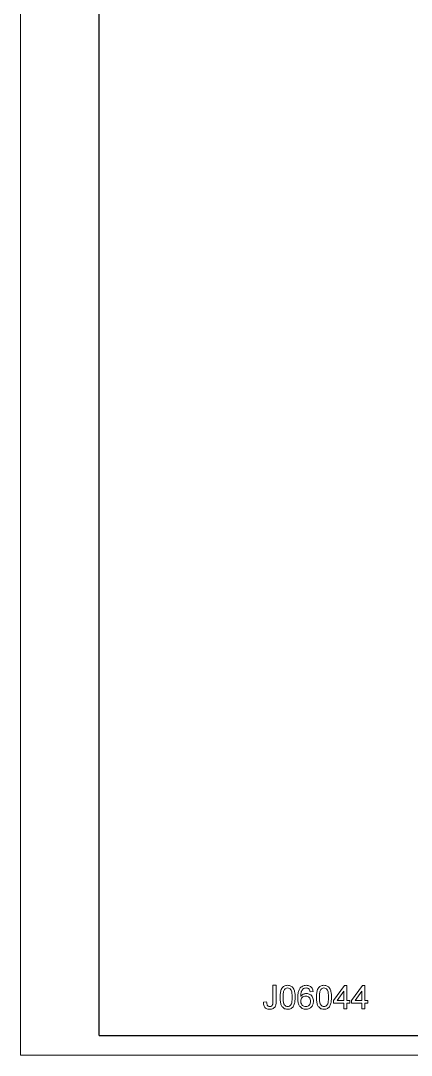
# Model space of a CAD drawing. Extents: x 0 to 297, y 0 to 543.
# Drawn here: x 0 to 99.4, y 0 to 262.9 of the extents above; entities that cross this region are included whole.
import ezdxf

# ---------------------------------------------------------------- set-up
doc = ezdxf.new("R2010")
doc.units = 0

msp = doc.modelspace()

# ---------------------------------------------------------------- linework, layer by layer
at = {"color": 7, "lineweight": 13}
for q in [(0, 420), (297, 0)]:
    msp.add_line((0, 0), q, dxfattribs=at)
at = {"color": 7, "lineweight": 30}
for q in [(20, 415), (292, 5)]:
    msp.add_line((20, 5), q, dxfattribs=at)
at = {"color": 7, "lineweight": 13}
for points in [[(61.78, 13.52), (62.61, 13.62), (62.63, 13.35), (62.66, 13.12), (62.7, 12.92), (62.76, 12.76), (62.84, 12.64), (62.99, 12.49), (63.18, 12.4), (63.4, 12.37), (63.65, 12.41), (63.86, 12.51), (64.02, 12.67), (64.12, 12.88), (64.15, 13.02), (64.18, 13.19), (64.19, 13.4), (64.19, 13.64), (64.19, 17.79), (65.03, 17.79), (65.03, 13.71), (65.02, 13.43), (65, 13.17), (64.96, 12.94), (64.91, 12.73), (64.85, 12.55), (64.74, 12.36), (64.62, 12.19), (64.46, 12.04), (64.28, 11.92), (64.08, 11.83), (63.86, 11.76), (63.62, 11.72), (63.37, 11.71), (63.12, 11.72), (62.89, 11.76), (62.68, 11.82), (62.49, 11.91), (62.32, 12.02), (62.17, 12.16), (62.05, 12.33), (61.95, 12.52), (61.87, 12.73), (61.81, 12.97), (61.78, 13.24)], [(66.03, 14.75), (66.03, 15.04), (66.04, 15.32), (66.07, 15.58), (66.1, 15.83), (66.14, 16.06), (66.18, 16.27), (66.24, 16.47), (66.34, 16.72), (66.45, 16.95), (66.57, 17.14), (66.72, 17.32), (66.88, 17.46), (67.06, 17.58), (67.25, 17.67), (67.47, 17.74), (67.7, 17.78), (67.94, 17.79), (68.17, 17.78), (68.39, 17.74), (68.6, 17.68), (68.79, 17.6), (68.97, 17.49), (69.13, 17.36), (69.27, 17.21), (69.38, 17.04), (69.49, 16.85), (69.58, 16.64), (69.66, 16.41), (69.73, 16.16), (69.77, 15.97), (69.8, 15.77), (69.83, 15.54), (69.85, 15.3), (69.86, 15.03), (69.86, 14.75), (69.86, 14.45), (69.84, 14.18), (69.82, 13.92), (69.79, 13.67), (69.75, 13.44), (69.7, 13.23), (69.65, 13.03), (69.55, 12.78), (69.44, 12.55), (69.32, 12.36), (69.17, 12.18), (69.01, 12.04), (68.83, 11.92), (68.64, 11.83), (68.42, 11.76), (68.19, 11.72), (67.94, 11.71), (67.67, 11.72), (67.42, 11.77), (67.18, 11.85), (66.97, 11.96), (66.78, 12.11), (66.61, 12.28), (66.51, 12.43), (66.42, 12.6), (66.33, 12.78), (66.26, 12.97), (66.2, 13.18), (66.15, 13.41), (66.1, 13.64), (66.07, 13.9), (66.05, 14.17), (66.03, 14.45)], [(66.78, 14.75), (66.78, 14.4), (66.8, 14.08), (66.82, 13.79), (66.86, 13.53), (66.91, 13.31), (66.97, 13.12), (67.03, 12.96), (67.11, 12.83), (67.29, 12.63), (67.49, 12.49), (67.71, 12.4), (67.94, 12.37), (68.18, 12.4), (68.4, 12.49), (68.6, 12.63), (68.77, 12.83), (68.85, 12.96), (68.92, 13.12), (68.98, 13.31), (69.03, 13.54), (69.06, 13.79), (69.09, 14.08), (69.11, 14.4), (69.11, 14.75), (69.11, 15.09), (69.09, 15.4), (69.06, 15.69), (69.03, 15.94), (68.98, 16.16), (68.93, 16.36), (68.86, 16.52), (68.78, 16.65), (68.61, 16.86), (68.41, 17.01), (68.18, 17.09), (67.94, 17.12), (67.7, 17.1), (67.49, 17.02), (67.3, 16.89), (67.13, 16.71), (67.04, 16.56), (66.97, 16.39), (66.91, 16.18), (66.86, 15.95), (66.83, 15.69), (66.8, 15.41), (66.78, 15.09)], [(74.44, 16.21), (73.69, 16.12), (73.62, 16.4), (73.52, 16.62), (73.41, 16.79), (73.25, 16.94), (73.08, 17.04), (72.88, 17.1), (72.67, 17.12), (72.44, 17.1), (72.21, 17.04), (72, 16.94), (71.85, 16.81), (71.72, 16.65), (71.6, 16.47), (71.49, 16.25), (71.43, 16.09), (71.37, 15.9), (71.33, 15.69), (71.3, 15.46), (71.29, 15.2), (71.28, 14.91), (71.42, 15.1), (71.57, 15.26), (71.75, 15.4), (71.93, 15.51), (72.13, 15.6), (72.33, 15.66), (72.53, 15.69), (72.74, 15.71), (72.98, 15.69), (73.21, 15.65), (73.43, 15.57), (73.63, 15.47), (73.83, 15.33), (74.01, 15.16), (74.17, 14.97), (74.3, 14.77), (74.4, 14.54), (74.47, 14.3), (74.51, 14.04), (74.53, 13.76), (74.52, 13.54), (74.49, 13.32), (74.44, 13.11), (74.37, 12.91), (74.28, 12.71), (74.18, 12.52), (74.05, 12.36), (73.92, 12.21), (73.77, 12.08), (73.61, 11.97), (73.43, 11.87), (73.24, 11.8), (73.05, 11.75), (72.84, 11.72), (72.63, 11.71), (72.37, 11.72), (72.13, 11.76), (71.9, 11.83), (71.68, 11.93), (71.48, 12.05), (71.29, 12.2), (71.11, 12.38), (71, 12.52), (70.9, 12.68), (70.81, 12.86), (70.74, 13.06), (70.67, 13.27), (70.62, 13.5), (70.58, 13.75), (70.55, 14.01), (70.53, 14.3), (70.53, 14.6), (70.53, 14.9), (70.55, 15.19), (70.58, 15.47), (70.61, 15.73), (70.66, 15.97), (70.72, 16.2), (70.79, 16.41), (70.87, 16.61), (70.96, 16.79), (71.07, 16.96), (71.18, 17.11), (71.35, 17.29), (71.54, 17.44), (71.74, 17.57), (71.96, 17.67), (72.2, 17.73), (72.45, 17.78), (72.71, 17.79), (72.95, 17.78), (73.16, 17.74), (73.37, 17.69), (73.56, 17.6), (73.73, 17.5), (73.89, 17.37), (74.04, 17.22), (74.16, 17.05), (74.26, 16.87), (74.34, 16.67), (74.4, 16.45)], [(75.28, 14.75), (75.28, 15.04), (75.29, 15.32), (75.32, 15.58), (75.35, 15.83), (75.39, 16.06), (75.43, 16.27), (75.49, 16.47), (75.59, 16.72), (75.7, 16.95), (75.82, 17.14), (75.97, 17.32), (76.13, 17.46), (76.31, 17.58), (76.5, 17.67), (76.72, 17.74), (76.95, 17.78), (77.19, 17.79), (77.42, 17.78), (77.64, 17.74), (77.85, 17.68), (78.04, 17.6), (78.22, 17.49), (78.38, 17.36), (78.52, 17.21), (78.63, 17.04), (78.74, 16.85), (78.83, 16.64), (78.91, 16.41), (78.98, 16.16), (79.02, 15.97), (79.05, 15.77), (79.08, 15.54), (79.1, 15.3), (79.11, 15.03), (79.11, 14.75), (79.11, 14.45), (79.09, 14.18), (79.07, 13.92), (79.04, 13.67), (79, 13.44), (78.95, 13.23), (78.9, 13.03), (78.8, 12.78), (78.69, 12.55), (78.57, 12.36), (78.42, 12.18), (78.26, 12.04), (78.08, 11.92), (77.89, 11.83), (77.67, 11.76), (77.44, 11.72), (77.19, 11.71), (76.92, 11.72), (76.67, 11.77), (76.43, 11.85), (76.22, 11.96), (76.03, 12.11), (75.86, 12.28), (75.76, 12.43), (75.67, 12.6), (75.58, 12.78), (75.51, 12.97), (75.45, 13.18), (75.4, 13.41), (75.35, 13.64), (75.32, 13.9), (75.3, 14.17), (75.28, 14.45)], [(76.03, 14.75), (76.03, 14.4), (76.05, 14.08), (76.07, 13.79), (76.11, 13.53), (76.16, 13.31), (76.22, 13.12), (76.28, 12.96), (76.36, 12.83), (76.54, 12.63), (76.74, 12.49), (76.96, 12.4), (77.19, 12.37), (77.43, 12.4), (77.65, 12.49), (77.85, 12.63), (78.02, 12.83), (78.1, 12.96), (78.17, 13.12), (78.23, 13.31), (78.28, 13.54), (78.31, 13.79), (78.34, 14.08), (78.36, 14.4), (78.36, 14.75), (78.36, 15.09), (78.34, 15.4), (78.31, 15.69), (78.28, 15.94), (78.23, 16.16), (78.18, 16.36), (78.11, 16.52), (78.03, 16.65), (77.86, 16.86), (77.66, 17.01), (77.43, 17.09), (77.19, 17.12), (76.95, 17.1), (76.74, 17.02), (76.55, 16.89), (76.38, 16.71), (76.29, 16.56), (76.22, 16.39), (76.16, 16.18), (76.11, 15.95), (76.08, 15.69), (76.05, 15.41), (76.03, 15.09)], [(82.28, 11.79), (82.28, 13.21), (79.61, 13.21), (79.61, 13.96), (82.44, 17.71), (83.03, 17.71), (83.03, 13.96), (83.78, 13.96), (83.78, 13.21), (83.03, 13.21), (83.03, 11.79)], [(82.28, 13.96), (82.28, 16.27), (80.53, 13.96)], [(86.86, 11.79), (86.86, 13.21), (84.19, 13.21), (84.19, 13.96), (87.03, 17.71), (87.61, 17.71), (87.61, 13.96), (88.36, 13.96), (88.36, 13.21), (87.61, 13.21), (87.61, 11.79)], [(86.86, 13.96), (86.86, 16.27), (85.11, 13.96)], [(71.28, 13.78), (71.3, 13.53), (71.35, 13.3), (71.45, 13.07), (71.58, 12.86), (71.73, 12.69), (71.91, 12.55), (72.11, 12.45), (72.33, 12.39), (72.57, 12.37), (72.83, 12.4), (73.06, 12.47), (73.26, 12.58), (73.44, 12.74), (73.56, 12.9), (73.66, 13.08), (73.72, 13.28), (73.76, 13.5), (73.78, 13.74), (73.76, 13.97), (73.72, 14.18), (73.66, 14.37), (73.57, 14.54), (73.45, 14.69), (73.27, 14.84), (73.06, 14.95), (72.81, 15.02), (72.54, 15.04), (72.29, 15.02), (72.05, 14.95), (71.84, 14.84), (71.65, 14.69), (71.48, 14.5), (71.37, 14.29), (71.3, 14.05)]]:
    msp.add_lwpolyline(points, close=True, dxfattribs=at)

doc.saveas('drawing.dxf')
